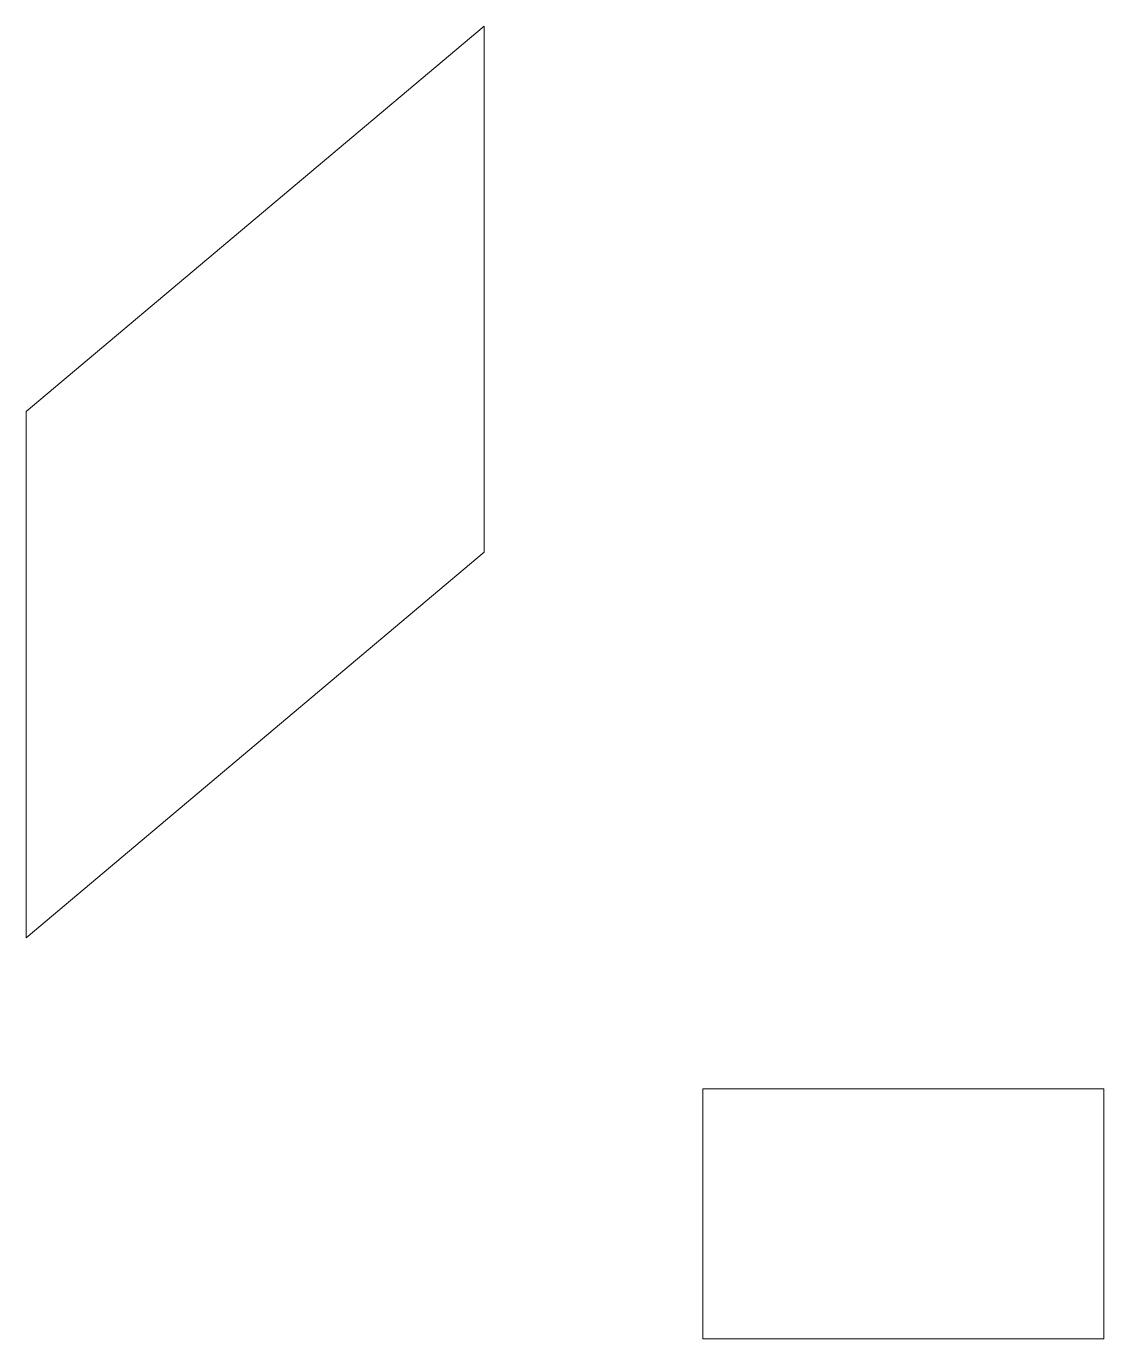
# Model space of a CAD drawing. Extents: x 295 to 502, y 29 to 281.
import ezdxf

# ---------------------------------------------------------------- set-up
doc = ezdxf.new("R2010")
doc.units = 0
doc.header["$MEASUREMENT"] = 0

msp = doc.modelspace()

# ---------------------------------------------------------------- linework, layer by layer
at = {"color": 7, "linetype": 'ByBlock', "lineweight": 0}
for points in [[(295, 207, 111), (383, 281, 14), (383, 180, -62), (295, 106, 34)], [(425, 77, 0), (502, 77, 0), (502, 29, 0), (425, 29, 0)]]:
    msp.add_polyline3d(points, close=True, dxfattribs=at)

doc.saveas('drawing.dxf')
